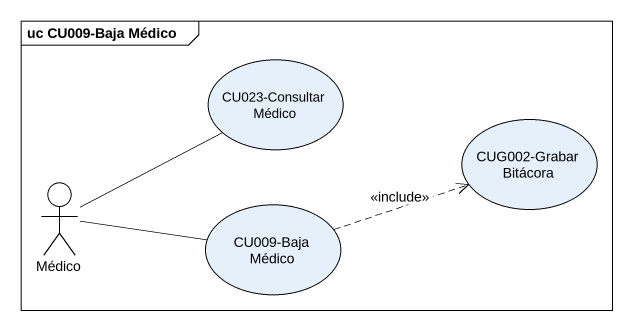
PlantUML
@startuml
mainframe uc CU009-Baja Médico
usecase "CU023-Consultar Médico" as CU023_Consultar_Médico
usecase "CUG002-Grabar Bitácora" as CUG002_Grabar_Bitácora
actor Médico
usecase "CU009-Baja Médico" as CU009_Baja_Médico
Médico -up- CU023_Consultar_Médico
Médico -right- CU009_Baja_Médico
CU009_Baja_Médico .right.> CUG002_Grabar_Bitácora : <<include>>
@enduml
